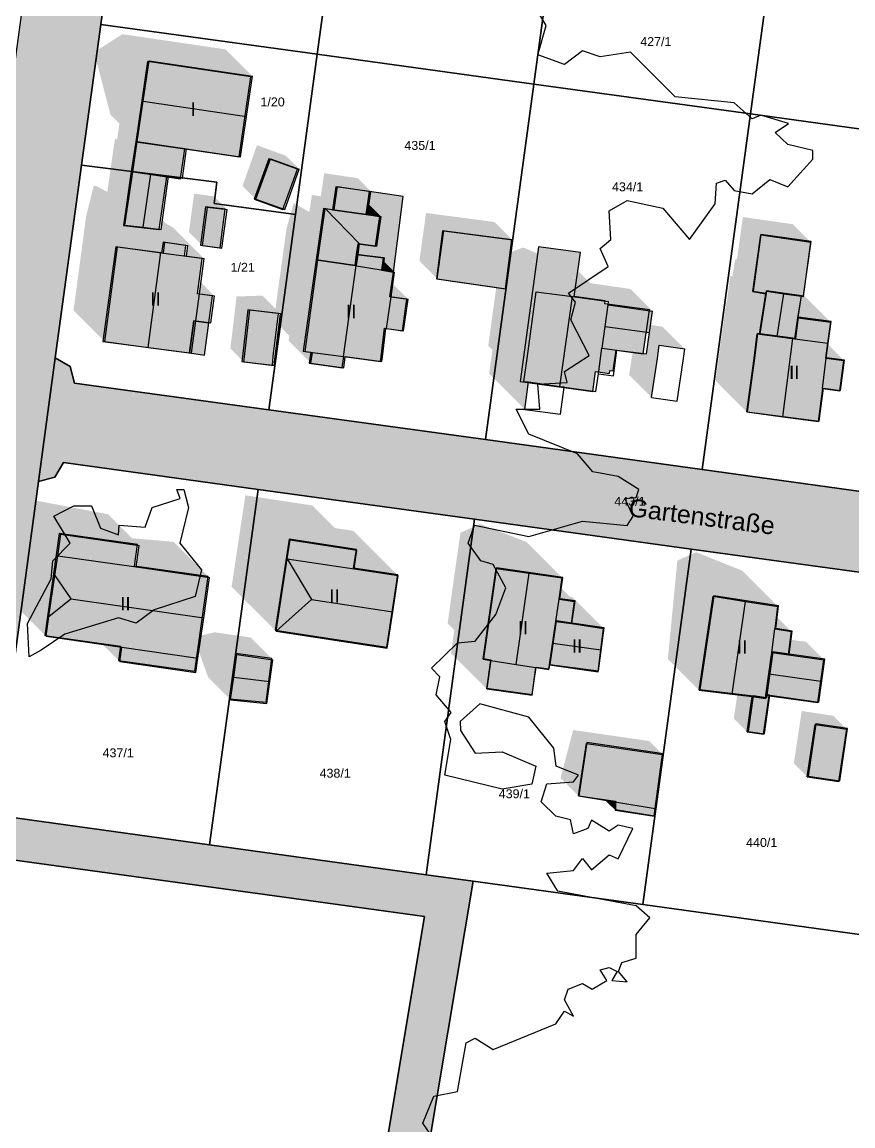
# Model space of a CAD drawing. Header units: millimetres. Extents: x 238 to 3518, y -74 to 2735.
# Drawn here: x 1543.8 to 1636.8, y 1718.9 to 1842.6 of the extents above; entities that cross this region are included whole.
import ezdxf
from ezdxf.enums import TextEntityAlignment as Align

# ---------------------------------------------------------------- set-up
doc = ezdxf.new("R2010")
doc.units = ezdxf.units.MM
for name, color, linetype in [('LP_Flurstueck_bez', 7, 'Continuous'), ('LP_Flurstuecke', 8, 'Continuous'), ('LP_Gebaeude_Dachaufsicht', 9, 'Continuous'), ('LP_Gebaeude_Dachschatten', 253, 'Continuous'), ('LP_Gebaeude_F', 254, 'Continuous'), ('LP_Gebaeude_Geschosszahl', 7, 'Continuous'), ('LP_Gebaeude_Schatten', 7, 'Continuous'), ('LP_Gebaeude_U', 7, 'Continuous'), ('LP_Topographie_Hoehenlinien', 8, 'Continuous'), ('LP_Verkehr_Strassen', 9, 'Continuous'), ('LP_Verkehr_Strassennamen', 7, 'Continuous'), ('LP_Verkehr_Wege_Plaetze', 252, 'Continuous')]:
    doc.layers.add(name, color=color, linetype=linetype)
doc.styles.get("Standard").update_dxf_attribs({"font": 'arial.ttf'})

msp = doc.modelspace()

# ---------------------------------------------------------------- hatches: boundary and pattern name
at = {"layer": 'LP_Gebaeude_Dachschatten'}
for points in [[(1568.89, 1832.02), (1569.56, 1836.53), (1557.99, 1838.23), (1557.33, 1833.72)], [(1556.17, 1825.81), (1555.27, 1819.82), (1557.31, 1819.59), (1558.16, 1825.54)], [(1559.29, 1816.76), (1554.44, 1817.4), (1553.02, 1806.78), (1557.88, 1806.13)], [(1581.19, 1815.32), (1576.88, 1815.96), (1575.46, 1805.69), (1576.29, 1805.57), (1576.89, 1805.5), (1579.76, 1805.12)], [(1605.4, 1811.83), (1601.35, 1812.38), (1600.33, 1804.9), (1599.98, 1802.33), (1600.5, 1802.26), (1600.5, 1802.26), (1604.01, 1801.77)], [(1629.09, 1812.15), (1627.13, 1812.43), (1627.08, 1812.15), (1626.36, 1807.62), (1626.48, 1807.61), (1628.35, 1807.36)], [(1614.06, 1807.8), (1614.39, 1810.19), (1609.41, 1810.9), (1609.08, 1808.47)], [(1630.08, 1807.12), (1626.36, 1807.62), (1626.12, 1807.66), (1625.75, 1804.9), (1624.94, 1798.91), (1628.96, 1798.37)], [(1573.45, 1782.45), (1572.23, 1774.32), (1576.18, 1777.88)], [(1600.56, 1780.85), (1596.86, 1781.37), (1595.42, 1771.19), (1596.26, 1771.07), (1596.26, 1771.06), (1599.1, 1770.62)], [(1547.43, 1780.57), (1546.76, 1775.98), (1549.23, 1777.97)], [(1624.79, 1777.68), (1621.16, 1778.25), (1619.6, 1767.73), (1623.32, 1767.29)], [(1608.58, 1772.23), (1608.88, 1774.65), (1605.3, 1775.19), (1603.54, 1775.44), (1603.2, 1773)], [(1571.84, 1771.14), (1567.83, 1771.71), (1567.47, 1769.17), (1571.5, 1768.69)], [(1633.24, 1768.74), (1633.58, 1771.14), (1629.61, 1771.7), (1627.76, 1771.96), (1627.42, 1769.55)]]:
    msp.add_hatch(color=253, dxfattribs=at).paths.add_polyline_path(points)
at = {"layer": 'LP_Gebaeude_F'}
for points in [[(1556.48, 1829.18), (1562, 1828.37), (1568.06, 1827.48), (1569.39, 1836.46), (1557.8, 1838.17)], [(1555.98, 1825.83), (1559.98, 1825.25), (1561.51, 1825.03), (1562, 1828.37), (1556.48, 1829.18)], [(1569.74, 1822.74), (1572.96, 1821.57), (1574.61, 1826.1), (1571.39, 1827.27)], [(1555.1, 1819.79), (1559.13, 1819.35), (1559.98, 1825.25), (1555.98, 1825.83)], [(1578.54, 1821.55), (1582.29, 1821.01), (1582.67, 1823.59), (1578.91, 1824.14)], [(1581.23, 1816.54), (1584.23, 1816.17), (1584.06, 1814.79), (1585.35, 1814.58), (1586.46, 1823.04), (1582.67, 1823.59), (1582.29, 1821.01), (1583.82, 1820.79), (1583.34, 1817.47), (1581.4, 1817.75)], [(1563.73, 1817.58), (1565.93, 1817.28), (1566.52, 1821.61), (1564.32, 1821.9)], [(1576.69, 1815.95), (1581.06, 1815.33), (1581.23, 1816.54), (1581.4, 1817.75), (1583.34, 1817.47), (1583.82, 1820.79), (1582.29, 1821.01), (1578.54, 1821.55), (1577.52, 1821.7)], [(1590.17, 1813.82), (1597.9, 1812.69), (1598.61, 1818.2), (1590.87, 1819.2)], [(1625.64, 1812.44), (1627.11, 1812.21), (1627.15, 1812.49), (1631.08, 1811.91), (1631.31, 1811.9), (1632.15, 1818.01), (1626.52, 1818.79)], [(1552.81, 1806.81), (1562.51, 1805.51), (1562.99, 1809.12), (1564.67, 1808.89), (1565.08, 1811.92), (1563.39, 1812.14), (1563.92, 1816.08), (1561.95, 1816.34), (1562.11, 1817.57), (1559.55, 1817.91), (1559.38, 1816.7), (1554.24, 1817.39)], [(1599.54, 1802.3), (1607.7, 1801.18), (1608, 1803.43), (1609.55, 1803.22), (1609.59, 1803.55), (1609.98, 1803.5), (1610.3, 1805.82), (1613.35, 1805.4), (1614.03, 1810.34), (1609.04, 1811.03), (1609.08, 1811.35), (1605.61, 1811.85), (1606.31, 1816.76), (1601.6, 1817.4), (1600.93, 1812.44)], [(1575.25, 1805.7), (1576.09, 1805.59), (1575.92, 1804.37), (1579.62, 1803.86), (1579.79, 1805.12), (1583.92, 1804.54), (1583.99, 1805.09), (1584.36, 1808.28), (1586.37, 1808), (1586.86, 1811.54), (1584.96, 1811.8), (1585.35, 1814.58), (1584.06, 1814.79), (1584.23, 1816.17), (1581.23, 1816.54), (1581.06, 1815.33), (1576.69, 1815.95)], [(1626.39, 1807.66), (1630.38, 1807.14), (1630.69, 1809.51), (1631.08, 1811.91), (1627.15, 1812.49), (1627.11, 1812.21)], [(1568.36, 1804.54), (1571.79, 1804.13), (1571.9, 1805.11), (1572.48, 1809.95), (1569.06, 1810.35), (1568.43, 1805.11)], [(1562.51, 1805.51), (1564.18, 1805.28), (1564.67, 1808.89), (1562.99, 1809.12)], [(1624.99, 1798.93), (1633.04, 1797.87), (1633.53, 1801.56), (1635.44, 1801.3), (1635.89, 1804.71), (1633.85, 1804.98), (1634.38, 1809.02), (1630.69, 1809.51), (1630.38, 1807.14), (1626.39, 1807.66), (1626.15, 1807.69), (1625.79, 1804.94)], [(1546.29, 1773.84), (1554.78, 1772.65), (1554.55, 1771.05), (1563.11, 1769.84), (1564.61, 1780.46), (1556.34, 1781.62), (1556.68, 1784.04), (1547.9, 1785.27)], [(1572.12, 1774.44), (1584.63, 1772.55), (1585.85, 1780.66), (1580.88, 1781.41), (1581.2, 1783.5), (1573.66, 1784.65)], [(1595.44, 1771.26), (1596.28, 1771.14), (1595.82, 1767.96), (1600.9, 1767.23), (1601.34, 1770.32), (1602.8, 1770.11), (1602.88, 1770.6), (1603.59, 1775.5), (1605.35, 1775.25), (1605.71, 1777.72), (1603.98, 1777.98), (1604.32, 1780.37), (1596.91, 1781.44)], [(1619.67, 1767.79), (1625.64, 1767.08), (1627.13, 1766.87), (1627.18, 1767.21), (1627.85, 1772.01), (1629.68, 1771.76), (1630.04, 1774.35), (1628.21, 1774.65), (1628.51, 1777.19), (1621.26, 1778.29)], [(1602.88, 1770.6), (1608.32, 1769.88), (1608.96, 1774.72), (1605.35, 1775.25), (1603.59, 1775.5)], [(1567.02, 1766.77), (1571.08, 1766.38), (1571.75, 1771.28), (1567.71, 1771.83)], [(1627.18, 1767.21), (1627.52, 1767.16), (1633.01, 1766.39), (1633.68, 1771.2), (1629.68, 1771.76), (1627.85, 1772.01)], [(1625.08, 1763.1), (1626.91, 1762.84), (1627.52, 1767.16), (1627.18, 1767.21), (1627.13, 1766.87), (1625.64, 1767.08)], [(1631.82, 1758.09), (1635.37, 1757.56), (1636.24, 1763.42), (1632.69, 1763.95)], [(1606.14, 1755.9), (1610.22, 1755.3), (1610.25, 1754.36), (1614.59, 1753.66), (1615.6, 1760.59), (1607.01, 1761.85)]]:
    msp.add_hatch(color=254, dxfattribs=at).paths.add_polyline_path(points)
at = {"layer": 'LP_Gebaeude_Schatten'}
for points in [[(1551.83, 1839.22), (1554.99, 1841.23), (1566.56, 1839.53), (1569.56, 1836.53), (1557.99, 1838.23), (1557.33, 1833.72), (1556.66, 1829.2), (1556.17, 1825.81), (1555.27, 1819.82), (1559.35, 1819.36), (1559.5, 1820.41), (1559.92, 1819.99), (1560.64, 1819.58), (1564.14, 1816.08), (1562.17, 1816.34), (1562.17, 1816.35), (1562.33, 1817.57), (1559.76, 1817.92), (1559.6, 1816.71), (1559.29, 1816.76), (1554.44, 1817.4), (1553.02, 1806.78), (1549.52, 1810.28), (1550.94, 1820.9), (1551.79, 1824.26), (1552.1, 1824.21), (1552.14, 1824.18), (1552.74, 1823.86), (1553.31, 1823.57), (1553.31, 1823.59), (1554.16, 1829.54), (1554.4, 1829.41), (1554.66, 1831.2), (1553.66, 1832.2), (1551.83, 1839.22)], [(1570.07, 1828.78), (1573.31, 1827.62), (1574.81, 1826.12), (1571.57, 1827.28), (1569.95, 1822.73), (1568.45, 1824.23), (1570.07, 1828.78)], [(1574.22, 1822.32), (1574.35, 1822.19), (1574.65, 1822.03), (1575.94, 1821.32), (1576.22, 1823.21), (1577.22, 1823.06), (1577.6, 1825.65), (1581.34, 1825.1), (1582.84, 1823.6), (1579.1, 1824.15), (1578.72, 1821.56), (1577.72, 1821.71), (1576.88, 1815.96), (1575.46, 1805.69), (1576.29, 1805.57), (1576.12, 1804.36), (1573.62, 1806.86), (1573.7, 1807.44), (1572.54, 1808.61), (1572.69, 1809.94), (1569.28, 1810.34), (1568.66, 1805.09), (1568.59, 1804.52), (1567.09, 1806.02), (1567.16, 1806.59), (1567.78, 1811.84), (1570.69, 1811.94), (1572.14, 1810.49), (1573.38, 1819.46), (1574.19, 1822.32), (1574.22, 1822.32)], [(1566.73, 1821.57), (1564.53, 1821.86), (1563.95, 1817.57), (1562.45, 1819.07), (1563.03, 1823.36), (1565.23, 1823.07), (1566.73, 1821.57)], [(1582.46, 1821.01), (1582.62, 1822.15), (1583.98, 1820.79), (1582.46, 1821.01)], [(1589.01, 1821.2), (1596.69, 1820.18), (1598.69, 1818.18), (1591.01, 1819.2), (1590.27, 1813.82), (1588.27, 1815.82), (1589.01, 1821.2)], [(1623.86, 1816.1), (1624.5, 1820.74), (1630.1, 1819.94), (1632.1, 1817.94), (1626.5, 1818.74), (1625.62, 1812.4), (1627.08, 1812.15), (1626.36, 1807.62), (1626.12, 1807.66), (1625.75, 1804.9), (1624.94, 1798.91), (1621.44, 1802.41), (1622.25, 1808.4), (1622.62, 1811.16), (1622.7, 1811.14), (1623.08, 1814.12), (1623.33, 1814.09), (1623.58, 1815.65), (1623.63, 1815.93), (1623.86, 1816.1)], [(1581.39, 1816.53), (1581.57, 1817.75), (1582.99, 1817.54), (1584.37, 1816.17), (1581.39, 1816.53)], [(1605.96, 1814.78), (1607.41, 1813.33), (1611.89, 1812.69), (1614.39, 1810.19), (1609.41, 1810.9), (1609.46, 1811.28), (1605.4, 1811.83), (1601.35, 1812.38), (1600.33, 1804.9), (1599.98, 1802.33), (1600.5, 1802.26), (1600.5, 1802.26), (1600.08, 1799.18), (1596.08, 1803.18), (1596.44, 1805.87), (1595.98, 1806.33), (1596.33, 1808.9), (1596.87, 1812.84), (1597.98, 1812.68), (1598.51, 1816.81), (1599.9, 1817.33), (1605.96, 1814.78)], [(1584.2, 1814.79), (1584.32, 1815.75), (1585.48, 1814.58), (1584.2, 1814.79)], [(1563.62, 1812.13), (1563.62, 1812.13), (1563.79, 1813.42), (1565.3, 1811.91), (1563.62, 1812.13)], [(1585.11, 1811.8), (1585.3, 1813.22), (1586.99, 1811.53), (1585.11, 1811.8)], [(1608.75, 1806.05), (1609.41, 1810.9), (1609.08, 1808.47), (1608.75, 1806.05)], [(1630.66, 1809.46), (1631.06, 1811.86), (1631.29, 1811.85), (1631.31, 1812), (1634.34, 1808.97), (1630.66, 1809.46)], [(1618.01, 1805.96), (1615.14, 1806.38), (1614.92, 1804.9), (1614.26, 1800.54), (1611.76, 1803.04), (1612.15, 1805.6), (1613.72, 1805.41), (1614.06, 1807.8), (1614.18, 1808.65), (1615.51, 1808.46), (1618.01, 1805.96)], [(1626.82, 1807.56), (1626.36, 1807.62), (1626.48, 1807.61), (1626.82, 1807.56)], [(1633.84, 1804.93), (1633.8, 1804.93), (1634, 1806.49), (1635.83, 1804.66), (1633.84, 1804.93)], [(1560.76, 1784.34), (1564.76, 1780.34), (1556.52, 1781.53), (1556.87, 1783.94), (1548.09, 1785.2), (1547.75, 1782.79), (1546.44, 1773.76), (1542.44, 1777.76), (1541.76, 1780.98), (1542.43, 1785.57), (1543.75, 1786.79), (1544.09, 1789.2), (1553.37, 1787.44), (1556.05, 1784.76), (1560.76, 1784.34)], [(1580.96, 1781.32), (1581.27, 1783.43), (1573.77, 1784.56), (1573.45, 1782.45), (1572.23, 1774.32), (1567.23, 1779.32), (1568.45, 1787.45), (1568.77, 1789.56), (1576.27, 1788.43), (1578.81, 1785.89), (1580.88, 1785.58), (1585.88, 1780.58), (1580.96, 1781.32)], [(1600.56, 1780.85), (1596.86, 1781.37), (1595.42, 1771.19), (1596.26, 1771.07), (1596.26, 1771.06), (1595.81, 1767.88), (1591.81, 1771.88), (1592.17, 1774.44), (1591.42, 1775.19), (1592.86, 1785.37), (1595.06, 1786.35), (1600.26, 1784.33), (1604.26, 1780.33), (1600.56, 1780.85)], [(1624.41, 1781.12), (1628.41, 1777.12), (1624.79, 1777.68), (1621.16, 1778.25), (1619.6, 1767.73), (1616.1, 1771.23), (1617.16, 1782.25), (1619.29, 1783.18), (1624.41, 1781.12)], [(1605.38, 1778.15), (1608.88, 1774.65), (1605.3, 1775.19), (1605.65, 1777.67), (1603.92, 1777.92), (1604.1, 1779.22), (1605.13, 1778.19), (1605.38, 1778.15)], [(1603.2, 1773), (1602.85, 1770.56), (1603.54, 1775.44), (1603.2, 1773)], [(1628.11, 1774.59), (1628.27, 1775.96), (1629.94, 1774.3), (1628.11, 1774.59)], [(1569.34, 1773.64), (1571.84, 1771.14), (1567.83, 1771.71), (1567.12, 1766.63), (1564.62, 1769.13), (1563.56, 1772.05), (1563.82, 1773.86), (1565.33, 1774.21), (1569.34, 1773.64)], [(1554.92, 1772.54), (1554.69, 1770.95), (1552.79, 1772.85), (1554.92, 1772.54)], [(1633.58, 1771.14), (1629.61, 1771.7), (1629.82, 1773.39), (1631.58, 1773.14), (1633.58, 1771.14)], [(1627.09, 1767.15), (1627.76, 1771.96), (1627.42, 1769.55), (1627.09, 1767.15)], [(1623.87, 1767.22), (1625.55, 1767.02), (1624.99, 1763.04), (1623.49, 1764.54), (1623.87, 1767.22)], [(1631.09, 1765.39), (1634.63, 1764.86), (1636.13, 1763.36), (1632.59, 1763.89), (1631.71, 1758.03), (1630.21, 1759.53), (1631.09, 1765.39)], [(1614.01, 1762.03), (1615.51, 1760.53), (1607, 1761.76), (1606.07, 1755.87), (1604.07, 1757.87), (1605.5, 1763.26), (1614.01, 1762.03)], [(1610.16, 1755.2), (1610.2, 1754.28), (1609.1, 1755.37), (1610.16, 1755.2)]]:
    msp.add_hatch(color=7, dxfattribs=at).paths.add_polyline_path(points)
at = {"layer": 'LP_Verkehr_Strassen'}
for points in [[(1531.58, 1754.97), (1540.5, 1753.74), (1545.59, 1791.1), (1547.48, 1804.97), (1550.43, 1826.55), (1552.58, 1842.32), (1557.67, 1879.67), (1559.49, 1880.1), (1560.47, 1881.7), (1549.1, 1883.26), (1547.02, 1868.07), (1543.28, 1840.64), (1539.7, 1814.43), (1536.66, 1792.17), (1534.01, 1772.77)], [(1545.59, 1791.1), (1547.44, 1791.58), (1548.4, 1793.22), (1570.19, 1790.22), (1594.45, 1786.88), (1618.71, 1783.53), (1642.98, 1780.19), (1667.24, 1776.85), (1689.02, 1773.84), (1689.49, 1771.98), (1691.16, 1771.03), (1691.6, 1774.24), (1692.66, 1782.07), (1693.05, 1784.9), (1691.2, 1784.43), (1690.24, 1782.77), (1668.44, 1785.77), (1644.19, 1789.11), (1619.93, 1792.46), (1595.66, 1795.8), (1571.4, 1799.14), (1549.62, 1802.14), (1549.13, 1804.01), (1547.48, 1804.97)]]:
    msp.add_hatch(color=9, dxfattribs=at).paths.add_polyline_path(points)
at = {"layer": 'LP_Verkehr_Wege_Plaetze'}
msp.add_hatch(color=252, dxfattribs=at).paths.add_polyline_path([(1530.94, 1750.32), (1576.92, 1744), (1588.83, 1742.36), (1584.8, 1718.2), (1584.43, 1715.99), (1581.59, 1698.96), (1579.83, 1688.42), (1576.04, 1665.7), (1574.43, 1656.04), (1573.46, 1650.21), (1578.72, 1636.61), (1588.85, 1616.86), (1592.51, 1609.64), (1612.38, 1574.85), (1615.82, 1578.48), (1596.43, 1612.99), (1578.05, 1649.59), (1578.93, 1654.85), (1588.78, 1713.77), (1589.09, 1715.37), (1591.44, 1729.39), (1594.3, 1746.32), (1589.03, 1747.05), (1564.75, 1750.39), (1540.5, 1753.74), (1531.58, 1754.97)])

# ---------------------------------------------------------------- linework, layer by layer
at = {"layer": 'LP_Flurstuecke', "color": 8}
for points in [[(1531.58, 1754.97), (1540.5, 1753.74), (1545.59, 1791.1), (1547.48, 1804.97), (1550.43, 1826.55), (1552.58, 1842.32), (1557.67, 1879.67), (1559.49, 1880.1), (1560.47, 1881.7), (1549.1, 1883.26), (1547.02, 1868.07), (1543.28, 1840.64), (1539.7, 1814.43), (1536.66, 1792.17), (1534.01, 1772.77)], [(1552.58, 1842.32), (1576.83, 1838.98), (1582.25, 1878.79), (1560.47, 1881.7), (1559.49, 1880.1), (1557.67, 1879.67)], [(1576.83, 1838.98), (1601.09, 1835.63), (1606.51, 1875.45), (1582.25, 1878.79)], [(1601.09, 1835.63), (1625.36, 1832.29), (1630.76, 1872.1), (1606.51, 1875.45)], [(1625.36, 1832.29), (1649.61, 1828.95), (1655.01, 1868.76), (1630.76, 1872.1)], [(1550.43, 1826.55), (1565.58, 1824.66), (1565.26, 1822.26), (1573.88, 1821.09), (1574.38, 1821.02), (1576.83, 1838.98), (1552.58, 1842.32)], [(1571.4, 1799.14), (1595.66, 1795.8), (1601.09, 1835.63), (1576.83, 1838.98), (1574.38, 1821.02)], [(1595.66, 1795.8), (1619.93, 1792.46), (1625.36, 1832.29), (1601.09, 1835.63)], [(1619.93, 1792.46), (1644.19, 1789.11), (1649.61, 1828.95), (1625.36, 1832.29)], [(1547.48, 1804.97), (1549.13, 1804.01), (1549.62, 1802.14), (1571.4, 1799.14), (1574.38, 1821.02), (1573.88, 1821.09), (1565.26, 1822.26), (1565.58, 1824.66), (1550.43, 1826.55)], [(1545.59, 1791.1), (1547.44, 1791.58), (1548.4, 1793.22), (1570.19, 1790.22), (1594.45, 1786.88), (1618.71, 1783.53), (1642.98, 1780.19), (1667.24, 1776.85), (1689.02, 1773.84), (1689.49, 1771.98), (1691.16, 1771.03), (1691.6, 1774.24), (1692.66, 1782.07), (1693.05, 1784.9), (1691.2, 1784.43), (1690.24, 1782.77), (1668.44, 1785.77), (1644.19, 1789.11), (1619.93, 1792.46), (1595.66, 1795.8), (1571.4, 1799.14), (1549.62, 1802.14), (1549.13, 1804.01), (1547.48, 1804.97)], [(1540.5, 1753.74), (1564.75, 1750.39), (1570.19, 1790.22), (1548.4, 1793.22), (1547.44, 1791.58), (1545.59, 1791.1)], [(1564.75, 1750.39), (1589.03, 1747.05), (1594.45, 1786.88), (1570.19, 1790.22)], [(1589.03, 1747.05), (1594.3, 1746.32), (1613.3, 1743.7), (1618.71, 1783.53), (1594.45, 1786.88)], [(1613.3, 1743.7), (1637.56, 1740.36), (1642.98, 1780.19), (1618.71, 1783.53)], [(1440.84, 1718.64), (1581.59, 1698.96), (1584.43, 1715.99), (1584.8, 1718.2), (1588.83, 1742.36), (1576.92, 1744), (1530.94, 1750.32), (1531.58, 1754.97), (1474.26, 1762.89), (1460.93, 1764.72)], [(1578.05, 1649.59), (1596.43, 1612.99), (1615.82, 1578.48), (1672.36, 1633.61), (1673.67, 1642.1), (1631.41, 1648.39), (1637.07, 1690.8), (1679.43, 1684.52), (1680.97, 1695.87), (1681.64, 1700.85), (1683.68, 1715.84), (1686.1, 1733.67), (1661.83, 1737.01), (1637.56, 1740.36), (1613.3, 1743.7), (1594.3, 1746.32), (1591.44, 1729.39), (1589.09, 1715.37), (1588.78, 1713.77), (1578.93, 1654.85)]]:
    msp.add_lwpolyline(points, close=True, dxfattribs=at)
msp.add_lwpolyline([(1589.09, 1715.37), (1591.44, 1729.39), (1594.3, 1746.32), (1589.03, 1747.05), (1564.75, 1750.39), (1540.5, 1753.74), (1531.58, 1754.97), (1530.94, 1750.32), (1576.92, 1744), (1588.83, 1742.36), (1584.8, 1718.2)], dxfattribs=at)
at = {"layer": 'LP_Gebaeude_Dachaufsicht', "color": 9}
for p, q in [((1557.33, 1833.72, 76.69), (1557.99, 1838.23, 73)), ((1557.99, 1838.23, 73), (1569.56, 1836.53, 73)), ((1568.89, 1832.02, 76.69), (1569.56, 1836.53, 73)), ((1556.66, 1829.2, 73), (1557.33, 1833.72, 76.69)), ((1557.33, 1833.72, 76.69), (1568.89, 1832.02, 76.69)), ((1568.23, 1827.5, 73), (1568.89, 1832.02, 76.69)), ((1556.17, 1825.81, 71.6), (1556.66, 1829.2, 71.6)), ((1556.66, 1829.2, 71.6), (1562.17, 1828.39, 71.6)), ((1556.66, 1829.2, 73), (1562.17, 1828.39, 73)), ((1561.72, 1825.08, 71.6), (1562.17, 1828.39, 71.6)), ((1562.17, 1828.39, 73), (1568.23, 1827.5, 73)), ((1569.95, 1822.73, 70.64), (1571.57, 1827.28, 70.64)), ((1571.57, 1827.28, 70.64), (1574.81, 1826.12, 70.64)), ((1555.27, 1819.82, 71.6), (1556.17, 1825.81, 71.6)), ((1556.17, 1825.81, 71.6), (1558.16, 1825.54, 74.49)), ((1556.17, 1825.81, 71.6), (1560.16, 1825.27, 71.6)), ((1573.19, 1821.57, 70.64), (1574.81, 1826.12, 70.64)), ((1557.31, 1819.59, 74.49), (1558.16, 1825.54, 74.49)), ((1558.16, 1825.54, 74.49), (1560.16, 1825.27, 71.6)), ((1559.35, 1819.36, 71.6), (1560.16, 1825.27, 71.6)), ((1560.16, 1825.27, 71.6), (1561.72, 1825.08, 71.6)), ((1578.72, 1821.56, 70.9), (1579.1, 1824.15, 70.9)), ((1579.1, 1824.15, 70.9), (1582.84, 1823.6, 70.9)), ((1582.46, 1821.01, 70.9), (1582.84, 1823.6, 70.9)), ((1569.95, 1822.73, 70.64), (1573.19, 1821.57, 70.64)), ((1563.95, 1817.57, 70.57), (1564.53, 1821.86, 70.57)), ((1564.53, 1821.86, 70.57), (1566.73, 1821.57, 70.57)), ((1566.15, 1817.27, 70.57), (1566.73, 1821.57, 70.57)), ((1576.88, 1815.96, 71.03), (1577.72, 1821.71, 71.03)), ((1577.72, 1821.71, 70.85), (1581.57, 1817.75, 70.85)), ((1577.72, 1821.71, 70.85), (1578.72, 1821.56, 70.85)), ((1577.72, 1821.71, 71.03), (1581.57, 1817.75, 71.03)), ((1578.72, 1821.56, 70.9), (1582.46, 1821.01, 70.9)), ((1578.72, 1821.56, 70.85), (1582.46, 1821.01, 70.85)), ((1582.46, 1821.01, 70.85), (1583.98, 1820.79, 70.85)), ((1583.49, 1817.47, 70.85), (1583.98, 1820.79, 70.85)), ((1555.27, 1819.82, 71.6), (1557.31, 1819.59, 74.49)), ((1557.31, 1819.59, 74.49), (1559.35, 1819.36, 71.6)), ((1590.27, 1813.82, 71.5), (1591.01, 1819.2, 71.5)), ((1591.01, 1819.2, 71.5), (1598.69, 1818.18, 71.5)), ((1625.62, 1812.4, 71.71), (1626.5, 1818.74, 71.71)), ((1626.5, 1818.74, 71.71), (1632.1, 1817.94, 71.71)), ((1553.02, 1806.78, 73.66), (1554.44, 1817.4, 73.66)), ((1554.44, 1817.4, 73.66), (1559.29, 1816.76, 79.55)), ((1559.6, 1816.71, 73.66), (1559.76, 1817.92, 73.66)), ((1559.76, 1817.92, 73.66), (1562.33, 1817.57, 73.66)), ((1562.17, 1816.35, 73.66), (1562.33, 1817.57, 73.66)), ((1563.95, 1817.57, 70.57), (1566.15, 1817.27, 70.57)), ((1581.39, 1816.53, 71.03), (1581.57, 1817.75, 71.03)), ((1581.57, 1817.75, 70.85), (1583.49, 1817.47, 70.85)), ((1597.98, 1812.68, 71.5), (1598.69, 1818.18, 71.5)), ((1631.29, 1811.85, 71.71), (1632.1, 1817.94, 71.71)), ((1557.88, 1806.13, 79.55), (1559.29, 1816.76, 79.55)), ((1559.29, 1816.76, 79.55), (1559.6, 1816.71, 79.18)), ((1559.6, 1816.7, 73.66), (1559.6, 1816.71, 73.66)), ((1559.6, 1816.7, 79.18), (1559.6, 1816.71, 79.18)), ((1559.6, 1816.7, 73.66), (1562.17, 1816.35, 73.66)), ((1559.6, 1816.7, 79.18), (1562.17, 1816.35, 76.06)), ((1562.17, 1816.34, 76.06), (1562.17, 1816.35, 76.06)), ((1562.17, 1816.34, 76.06), (1564.14, 1816.08, 73.66)), ((1563.62, 1812.13, 73.67), (1564.14, 1816.08, 73.66)), ((1575.46, 1805.69, 73.41), (1576.88, 1815.96, 73.41)), ((1576.88, 1815.96, 71.03), (1581.22, 1815.32, 71.03)), ((1576.88, 1815.96, 73.41), (1581.19, 1815.32, 78.81)), ((1581.22, 1815.32, 73.41), (1581.39, 1816.53, 73.41)), ((1581.22, 1815.32, 71.03), (1581.39, 1816.53, 71.03)), ((1581.39, 1816.53, 73.41), (1584.37, 1816.17, 73.41)), ((1584.2, 1814.79, 73.41), (1584.37, 1816.17, 73.41)), ((1579.76, 1805.12, 78.81), (1581.19, 1815.32, 78.81)), ((1581.19, 1815.32, 78.81), (1581.22, 1815.32, 78.77)), ((1581.21, 1815.26, 78.77), (1581.22, 1815.32, 78.77)), ((1581.21, 1815.26, 73.41), (1581.22, 1815.32, 73.41)), ((1581.21, 1815.26, 73.41), (1584.2, 1814.79, 73.41)), ((1581.21, 1815.26, 78.77), (1584.2, 1814.79, 75.02)), ((1584.2, 1814.79, 75.02), (1585.48, 1814.58, 73.41)), ((1585.11, 1811.8, 73.39), (1585.48, 1814.58, 73.41)), ((1590.27, 1813.82, 71.5), (1597.98, 1812.68, 71.5)), ((1563.22, 1809.11, 73.66), (1563.62, 1812.13, 73.66)), ((1563.62, 1812.13, 73.66), (1565.3, 1811.91, 73.66)), ((1563.62, 1812.13, 73.67), (1563.62, 1812.13, 73.66)), ((1600.33, 1804.9, 74.26), (1601.35, 1812.38, 74.26)), ((1601.35, 1812.38, 74.26), (1605.4, 1811.83, 76.67)), ((1625.62, 1812.4, 71.71), (1627.08, 1812.15, 71.71)), ((1626.36, 1807.62, 74.2), (1627.08, 1812.15, 74.2)), ((1627.08, 1812.15, 71.71), (1627.13, 1812.43, 71.71)), ((1627.08, 1812.15, 74.2), (1627.13, 1812.43, 74.2)), ((1627.13, 1812.43, 71.71), (1631.06, 1811.86, 71.71)), ((1627.13, 1812.43, 74.2), (1629.09, 1812.15, 75.33)), ((1628.35, 1807.36, 75.33), (1629.09, 1812.15, 75.33)), ((1629.09, 1812.15, 75.33), (1631.06, 1811.86, 74.2)), ((1564.9, 1808.88, 73.66), (1565.3, 1811.91, 73.66)), ((1584.58, 1808.26, 73.41), (1585.09, 1811.8, 73.41)), ((1585.09, 1811.8, 73.41), (1585.11, 1811.8, 73.41)), ((1585.09, 1811.8, 73.41), (1585.11, 1811.8, 73.39)), ((1585.11, 1811.8, 73.41), (1586.99, 1811.53, 73.41)), ((1586.48, 1808.01, 73.41), (1586.99, 1811.53, 73.41)), ((1604.01, 1801.77, 76.67), (1605.4, 1811.83, 76.67)), ((1605.4, 1811.83, 76.67), (1609.46, 1811.28, 74.26)), ((1608.75, 1806.05, 74.24), (1609.41, 1810.9, 74.26)), ((1609.08, 1808.47, 74.75), (1609.41, 1810.9, 72.53)), ((1609.41, 1810.9, 74.26), (1609.46, 1811.28, 74.26)), ((1609.41, 1810.9, 72.53), (1614.39, 1810.19, 72.53)), ((1630.66, 1809.46, 74.23), (1631.06, 1811.86, 74.2)), ((1631.06, 1811.86, 71.71), (1631.29, 1811.85, 71.71)), ((1568.66, 1805.09, 71.17), (1569.28, 1810.34, 71.17)), ((1569.28, 1810.34, 71.17), (1572.69, 1809.94, 71.17)), ((1572.12, 1805.1, 71.17), (1572.69, 1809.94, 71.17)), ((1614.06, 1807.8, 74.75), (1614.39, 1810.19, 72.53)), ((1562.74, 1805.49, 73.66), (1563.23, 1809.1, 73.66)), ((1563.22, 1809.11, 73.66), (1563.23, 1809.1, 73.66)), ((1563.22, 1809.11, 73.66), (1563.23, 1809.1, 73.66)), ((1563.23, 1809.1, 73.66), (1564.9, 1808.88, 73.66)), ((1608.75, 1806.05, 72.53), (1609.08, 1808.47, 74.75)), ((1609.08, 1808.47, 74.75), (1614.06, 1807.8, 74.75)), ((1630.34, 1807.09, 74.2), (1630.66, 1809.46, 74.23)), ((1630.34, 1807.09, 74.17), (1630.66, 1809.46, 74.17)), ((1630.66, 1809.46, 74.17), (1634.34, 1808.97, 74.17)), ((1634.02, 1806.6, 74.17), (1634.34, 1808.97, 74.17)), ((1584.13, 1805.09, 73.42), (1584.5, 1808.27, 73.51)), ((1584.5, 1808.27, 73.51), (1584.58, 1808.26, 73.41)), ((1584.58, 1808.26, 73.41), (1586.48, 1808.01, 73.41)), ((1613.72, 1805.41, 72.53), (1614.06, 1807.8, 74.75)), ((1625.75, 1804.9, 74.17), (1626.12, 1807.66, 74.17)), ((1626.12, 1807.66, 74.17), (1626.36, 1807.62, 74.49)), ((1626.36, 1807.62, 74.2), (1626.48, 1807.61, 74.28)), ((1626.36, 1807.62, 74.49), (1630.08, 1807.12, 79.38)), ((1626.48, 1807.61, 74.28), (1628.35, 1807.36, 75.33)), ((1628.35, 1807.36, 75.33), (1630.34, 1807.09, 74.2)), ((1628.96, 1798.37, 79.38), (1630.08, 1807.12, 79.38)), ((1630.08, 1807.12, 79.38), (1630.34, 1807.09, 79.04)), ((1553.02, 1806.78, 73.66), (1557.88, 1806.13, 79.55)), ((1557.88, 1806.13, 79.55), (1562.74, 1805.49, 73.66)), ((1608.32, 1803.17, 74.26), (1608.72, 1806.05, 74.26)), ((1608.72, 1806.05, 74.26), (1608.75, 1806.05, 74.26)), ((1608.72, 1806.05, 74.26), (1608.75, 1806.05, 74.24)), ((1608.75, 1806.05, 74.26), (1610.4, 1805.82, 74.26)), ((1608.75, 1806.05, 72.53), (1610.4, 1805.82, 72.53)), ((1614.92, 1804.9, 72.56), (1615.14, 1806.38, 72.56)), ((1615.14, 1806.38, 72.56), (1618.01, 1805.96, 72.56)), ((1617.85, 1804.9, 72.56), (1618.01, 1805.96, 72.56)), ((1630.34, 1807.09, 74.17), (1634.02, 1806.6, 74.17)), ((1630.34, 1807.09, 79.04), (1634.02, 1806.6, 74.21)), ((1633.8, 1804.93, 74.23), (1634.02, 1806.6, 74.21)), ((1568.59, 1804.52, 71.17), (1568.66, 1805.09, 71.17)), ((1572.01, 1804.11, 71.17), (1572.12, 1805.1, 71.17)), ((1575.46, 1805.69, 73.41), (1576.29, 1805.57, 74.46)), ((1576.12, 1804.36, 72.39), (1576.29, 1805.57, 72.39)), ((1576.29, 1805.57, 72.39), (1576.89, 1805.5, 72.39)), ((1576.29, 1805.57, 74.46), (1576.89, 1805.5, 75.21)), ((1576.89, 1805.5, 72.39), (1579.76, 1805.12, 72.39)), ((1576.89, 1805.5, 75.21), (1579.76, 1805.12, 78.81)), ((1579.76, 1805.12, 72.39), (1579.96, 1805.09, 72.39)), ((1579.76, 1805.12, 78.81), (1579.96, 1805.09, 78.56)), ((1579.79, 1803.85, 72.39), (1579.96, 1805.09, 72.39)), ((1579.96, 1805.09, 78.56), (1579.96, 1805.11, 78.56)), ((1579.96, 1805.11, 78.56), (1584.05, 1804.54, 73.41)), ((1584.05, 1804.54, 73.41), (1584.13, 1805.09, 73.42)), ((1599.98, 1802.33, 74.26), (1600.33, 1804.9, 74.26)), ((1610.01, 1802.94, 74.26), (1610.4, 1805.82, 74.26)), ((1610.4, 1805.82, 72.53), (1613.72, 1805.41, 72.53)), ((1614.26, 1800.54, 72.56), (1614.92, 1804.9, 72.56)), ((1617.13, 1800.11, 72.56), (1617.85, 1804.9, 72.56)), ((1624.94, 1798.91, 74.17), (1625.75, 1804.9, 74.17)), ((1633.43, 1801.52, 74.17), (1633.84, 1804.93, 74.17)), ((1633.8, 1804.93, 74.23), (1633.84, 1804.93, 74.17)), ((1633.84, 1804.93, 74.17), (1635.83, 1804.66, 74.17)), ((1635.38, 1801.26, 74.17), (1635.83, 1804.66, 74.17)), ((1568.59, 1804.52, 71.17), (1572.01, 1804.11, 71.17)), ((1576.12, 1804.36, 72.39), (1579.79, 1803.85, 72.39)), ((1599.98, 1802.33, 74.26), (1600.5, 1802.26, 74.56)), ((1600.08, 1799.18, 74.26), (1600.5, 1802.26, 74.26)), ((1600.5, 1802.26, 74.56), (1604.01, 1801.77, 76.67)), ((1600.5, 1802.26, 74.26), (1604.01, 1801.77, 74.26)), ((1600.5, 1802.26, 74.56), (1600.5, 1802.26, 74.56)), ((1608.04, 1801.2, 74.26), (1608.31, 1803.17, 74.26)), ((1608.31, 1803.17, 74.26), (1608.32, 1803.17, 74.26)), ((1608.32, 1803.17, 74.26), (1610.01, 1802.94, 74.26)), ((1604.01, 1801.77, 74.26), (1604.47, 1801.7, 74.26)), ((1604.01, 1801.77, 76.67), (1604.47, 1801.7, 76.4)), ((1604.06, 1798.64, 74.26), (1604.47, 1801.69, 74.26)), ((1604.47, 1801.69, 76.4), (1604.47, 1801.7, 76.4)), ((1604.47, 1801.69, 74.26), (1604.47, 1801.7, 74.26)), ((1604.47, 1801.69, 76.4), (1608.04, 1801.2, 74.26)), ((1632.98, 1797.83, 74.17), (1633.47, 1801.52, 74.12)), ((1633.43, 1801.52, 74.17), (1633.47, 1801.52, 74.17)), ((1633.43, 1801.52, 74.17), (1633.47, 1801.52, 74.12)), ((1633.47, 1801.52, 74.17), (1635.38, 1801.26, 74.17)), ((1614.26, 1800.54, 72.56), (1617.13, 1800.11, 72.56)), ((1600.08, 1799.18, 74.26), (1604.06, 1798.64, 74.26)), ((1624.94, 1798.91, 74.17), (1628.96, 1798.37, 79.38)), ((1628.96, 1798.37, 79.38), (1632.98, 1797.83, 74.17)), ((1547.75, 1782.79, 74.36), (1548.09, 1785.2, 74.36)), ((1548.09, 1785.2, 74.36), (1556.87, 1783.94, 74.36)), ((1556.52, 1781.53, 74.36), (1556.87, 1783.94, 74.36)), ((1573.45, 1782.45, 75.81), (1573.77, 1784.56, 75.81)), ((1573.77, 1784.56, 75.81), (1581.27, 1783.43, 75.81)), ((1547.43, 1780.57, 75.83), (1547.75, 1782.79, 74.36)), ((1547.75, 1782.79, 74.36), (1556.52, 1781.53, 74.36)), ((1572.23, 1774.32, 75.81), (1573.45, 1782.45, 75.81)), ((1573.45, 1782.45, 75.81), (1576.18, 1777.88, 77.86)), ((1573.45, 1782.45, 75.81), (1580.96, 1781.32, 75.81)), ((1580.96, 1781.32, 75.81), (1581.27, 1783.43, 75.81)), ((1556.52, 1781.53, 74.36), (1564.76, 1780.34, 74.36)), ((1580.96, 1781.32, 75.81), (1585.88, 1780.58, 75.81)), ((1595.42, 1771.19, 74.64), (1596.86, 1781.37, 74.64)), ((1596.86, 1781.37, 74.64), (1600.56, 1780.85, 77.07)), ((1546.76, 1775.98, 75.83), (1547.43, 1780.57, 75.83)), ((1547.43, 1780.57, 75.83), (1549.23, 1777.97, 77.37)), ((1564.11, 1775.82, 77.37), (1564.76, 1780.34, 74.36)), ((1585.27, 1776.52, 77.86), (1585.88, 1780.58, 75.81)), ((1599.1, 1770.62, 77.07), (1600.56, 1780.85, 77.07)), ((1600.56, 1780.85, 77.07), (1604.26, 1780.33, 74.64)), ((1603.92, 1777.92, 74.63), (1604.26, 1780.33, 74.64)), ((1546.76, 1775.98, 75.83), (1549.23, 1777.97, 77.37)), ((1549.23, 1777.97, 77.37), (1564.11, 1775.82, 77.37)), ((1572.23, 1774.32, 75.81), (1576.18, 1777.88, 77.86)), ((1576.18, 1777.88, 77.86), (1585.27, 1776.52, 77.86)), ((1603.56, 1775.44, 74.64), (1603.91, 1777.92, 74.64)), ((1603.91, 1777.92, 74.64), (1603.92, 1777.92, 74.63)), ((1603.91, 1777.92, 74.64), (1603.92, 1777.92, 74.64)), ((1603.92, 1777.92, 74.64), (1605.65, 1777.67, 74.64)), ((1605.3, 1775.19, 74.64), (1605.65, 1777.67, 74.64)), ((1619.6, 1767.73, 74.75), (1621.16, 1778.25, 74.75)), ((1621.16, 1778.25, 74.75), (1624.79, 1777.68, 77.06)), ((1623.32, 1767.29, 77.06), (1624.79, 1777.68, 77.06)), ((1624.79, 1777.68, 77.06), (1628.41, 1777.12, 74.75)), ((1584.66, 1772.45, 75.81), (1585.27, 1776.52, 77.86)), ((1628.11, 1774.59, 74.73), (1628.41, 1777.12, 74.75)), ((1546.44, 1773.76, 74.36), (1546.76, 1775.98, 75.83)), ((1563.46, 1771.31, 74.36), (1564.11, 1775.82, 77.37)), ((1602.85, 1770.56, 74.64), (1603.54, 1775.44, 74.64)), ((1603.2, 1773, 77.57), (1603.54, 1775.44, 74.38)), ((1603.54, 1775.44, 74.64), (1603.56, 1775.44, 74.64)), ((1603.54, 1775.44, 74.38), (1605.3, 1775.19, 74.36)), ((1603.56, 1775.44, 74.64), (1605.3, 1775.19, 74.64)), ((1605.3, 1775.19, 74.36), (1608.88, 1774.65, 74.38)), ((1546.44, 1773.76, 74.36), (1554.92, 1772.54, 74.36)), ((1572.23, 1774.32, 75.81), (1584.66, 1772.45, 75.81)), ((1608.58, 1772.23, 77.57), (1608.88, 1774.65, 74.38)), ((1627.73, 1771.96, 74.75), (1628.08, 1774.6, 74.75)), ((1628.08, 1774.6, 74.75), (1628.11, 1774.59, 74.73)), ((1628.08, 1774.6, 74.75), (1628.11, 1774.59, 74.75)), ((1628.11, 1774.59, 74.75), (1629.94, 1774.3, 74.75)), ((1629.61, 1771.7, 74.75), (1629.94, 1774.3, 74.75)), ((1554.69, 1770.95, 74.36), (1554.92, 1772.54, 74.36)), ((1554.92, 1772.54, 74.36), (1563.46, 1771.31, 74.36)), ((1602.85, 1770.56, 74.38), (1603.2, 1773, 77.57)), ((1603.2, 1773, 77.57), (1608.58, 1772.23, 77.57)), ((1563.23, 1769.72, 74.36), (1563.46, 1771.31, 74.36)), ((1567.47, 1769.17, 74.78), (1567.83, 1771.71, 72.35)), ((1567.83, 1771.71, 72.35), (1571.84, 1771.14, 72.35)), ((1608.28, 1769.8, 74.38), (1608.58, 1772.23, 77.57)), ((1627.09, 1767.15, 74.75), (1627.76, 1771.96, 74.73)), ((1627.42, 1769.55, 75.31), (1627.76, 1771.96, 72.19)), ((1627.73, 1771.96, 74.75), (1627.76, 1771.96, 74.75)), ((1627.73, 1771.96, 74.75), (1627.76, 1771.96, 74.73)), ((1627.76, 1771.96, 72.19), (1629.61, 1771.7, 72.19)), ((1627.76, 1771.96, 74.75), (1629.61, 1771.7, 74.75)), ((1629.61, 1771.7, 72.19), (1633.58, 1771.14, 72.19)), ((1554.69, 1770.95, 74.36), (1563.23, 1769.72, 74.36)), ((1571.5, 1768.69, 74.78), (1571.84, 1771.14, 72.35)), ((1595.42, 1771.19, 74.64), (1596.26, 1771.07, 75.19)), ((1595.81, 1767.88, 74.64), (1596.26, 1771.06, 74.64)), ((1596.26, 1771.06, 75.19), (1596.26, 1771.07, 75.19)), ((1596.26, 1771.06, 74.64), (1599.1, 1770.62, 74.64)), ((1596.26, 1771.06, 75.19), (1599.1, 1770.62, 77.07)), ((1599.1, 1770.62, 77.07), (1601.32, 1770.28, 75.6)), ((1599.1, 1770.62, 74.64), (1601.32, 1770.28, 74.64)), ((1600.88, 1767.16, 74.64), (1601.32, 1770.26, 74.64)), ((1601.32, 1770.26, 75.6), (1601.32, 1770.28, 75.6)), ((1601.32, 1770.26, 74.64), (1601.32, 1770.28, 74.64)), ((1601.32, 1770.26, 75.6), (1602.78, 1770.06, 74.64)), ((1602.78, 1770.06, 74.64), (1602.85, 1770.56, 74.64)), ((1602.85, 1770.56, 74.38), (1608.28, 1769.8, 74.38)), ((1633.24, 1768.74, 75.31), (1633.58, 1771.14, 72.19)), ((1567.12, 1766.63, 72.35), (1567.47, 1769.17, 74.78)), ((1567.47, 1769.17, 74.78), (1571.5, 1768.69, 74.78)), ((1627.09, 1767.15, 72.19), (1627.42, 1769.55, 75.31)), ((1627.42, 1769.55, 75.31), (1633.24, 1768.74, 75.31)), ((1571.17, 1766.24, 72.35), (1571.5, 1768.69, 74.78)), ((1595.81, 1767.88, 74.64), (1600.88, 1767.16, 74.64)), ((1619.6, 1767.73, 74.75), (1623.32, 1767.29, 77.06)), ((1632.91, 1766.33, 72.19), (1633.24, 1768.74, 75.31)), ((1567.12, 1766.63, 72.35), (1571.17, 1766.24, 72.35)), ((1623.32, 1767.29, 77.06), (1625.55, 1767.02, 75.68)), ((1624.99, 1763.04, 71.18), (1625.55, 1767.02, 71.18)), ((1625.55, 1767.02, 71.18), (1627.04, 1766.81, 71.18)), ((1625.55, 1767.02, 75.68), (1627.04, 1766.81, 74.75)), ((1626.82, 1762.79, 71.18), (1627.43, 1767.1, 71.18)), ((1627.04, 1766.81, 71.18), (1627.09, 1767.15, 71.18)), ((1627.04, 1766.81, 74.75), (1627.09, 1767.15, 74.75)), ((1627.09, 1767.15, 71.18), (1627.43, 1767.1, 71.18)), ((1627.09, 1767.15, 72.19), (1627.43, 1767.1, 72.19)), ((1627.43, 1767.1, 72.19), (1632.91, 1766.33, 72.19)), ((1631.71, 1758.03, 71.78), (1632.59, 1763.89, 71.78)), ((1632.59, 1763.89, 71.78), (1636.13, 1763.36, 71.78)), ((1624.99, 1763.04, 71.18), (1626.82, 1762.79, 71.18)), ((1635.25, 1757.5, 71.78), (1636.13, 1763.36, 71.78)), ((1606.07, 1755.87, 71.56), (1607, 1761.76, 71.56)), ((1607, 1761.76, 71.56), (1615.51, 1760.53, 71.56)), ((1614.69, 1754.45, 71.56), (1615.51, 1760.53, 71.56)), ((1631.71, 1758.03, 71.78), (1635.25, 1757.5, 71.78)), ((1606.07, 1755.87, 71.56), (1610.16, 1755.2, 71.56)), ((1610.16, 1755.2, 71.56), (1610.2, 1754.28, 71.56)), ((1610.16, 1755.2, 71.56), (1614.69, 1754.45, 71.56)), ((1610.2, 1754.28, 71.56), (1614.57, 1753.59, 71.56)), ((1614.57, 1753.59, 71.56), (1614.69, 1754.45, 71.56))]:
    msp.add_line(p, q, dxfattribs=at)
at = {"layer": 'LP_Gebaeude_U', "color": 7}
for points in [[(1556.48, 1829.18), (1562, 1828.37), (1568.06, 1827.48), (1569.39, 1836.46), (1557.8, 1838.17)], [(1555.98, 1825.83), (1559.98, 1825.25), (1561.51, 1825.03), (1562, 1828.37), (1556.48, 1829.18)], [(1569.74, 1822.74), (1572.96, 1821.57), (1574.61, 1826.1), (1571.39, 1827.27)], [(1555.1, 1819.79), (1559.13, 1819.35), (1559.98, 1825.25), (1555.98, 1825.83)], [(1578.54, 1821.55), (1582.29, 1821.01), (1582.67, 1823.59), (1578.91, 1824.14)], [(1581.23, 1816.54), (1584.23, 1816.17), (1584.06, 1814.79), (1585.35, 1814.58), (1586.46, 1823.04), (1582.67, 1823.59), (1582.29, 1821.01), (1583.82, 1820.79), (1583.34, 1817.47), (1581.4, 1817.75)], [(1563.73, 1817.58), (1565.93, 1817.28), (1566.52, 1821.61), (1564.32, 1821.9)], [(1576.69, 1815.95), (1581.06, 1815.33), (1581.23, 1816.54), (1581.4, 1817.75), (1583.34, 1817.47), (1583.82, 1820.79), (1582.29, 1821.01), (1578.54, 1821.55), (1577.52, 1821.7)], [(1590.17, 1813.82), (1597.9, 1812.69), (1598.61, 1818.2), (1590.87, 1819.2)], [(1625.64, 1812.44), (1627.11, 1812.21), (1627.15, 1812.49), (1631.08, 1811.91), (1631.31, 1811.9), (1632.15, 1818.01), (1626.52, 1818.79)], [(1552.81, 1806.81), (1562.51, 1805.51), (1562.99, 1809.12), (1564.67, 1808.89), (1565.08, 1811.92), (1563.39, 1812.14), (1563.92, 1816.08), (1561.95, 1816.34), (1562.11, 1817.57), (1559.55, 1817.91), (1559.38, 1816.7), (1554.24, 1817.39)], [(1599.54, 1802.3), (1607.7, 1801.18), (1608, 1803.43), (1609.55, 1803.22), (1609.59, 1803.55), (1609.98, 1803.5), (1610.3, 1805.82), (1613.35, 1805.4), (1614.03, 1810.34), (1609.04, 1811.03), (1609.08, 1811.35), (1605.61, 1811.85), (1606.31, 1816.76), (1601.6, 1817.4), (1600.93, 1812.44)], [(1575.25, 1805.7), (1576.09, 1805.59), (1575.92, 1804.37), (1579.62, 1803.86), (1579.79, 1805.12), (1583.92, 1804.54), (1583.99, 1805.09), (1584.36, 1808.28), (1586.37, 1808), (1586.86, 1811.54), (1584.96, 1811.8), (1585.35, 1814.58), (1584.06, 1814.79), (1584.23, 1816.17), (1581.23, 1816.54), (1581.06, 1815.33), (1576.69, 1815.95)], [(1626.39, 1807.66), (1630.38, 1807.14), (1630.69, 1809.51), (1631.08, 1811.91), (1627.15, 1812.49), (1627.11, 1812.21)], [(1568.36, 1804.54), (1571.79, 1804.13), (1571.9, 1805.11), (1572.48, 1809.95), (1569.06, 1810.35), (1568.43, 1805.11)], [(1562.51, 1805.51), (1564.18, 1805.28), (1564.67, 1808.89), (1562.99, 1809.12)], [(1624.99, 1798.93), (1633.04, 1797.87), (1633.53, 1801.56), (1635.44, 1801.3), (1635.89, 1804.71), (1633.85, 1804.98), (1634.38, 1809.02), (1630.69, 1809.51), (1630.38, 1807.14), (1626.39, 1807.66), (1626.15, 1807.69), (1625.79, 1804.94)], [(1546.29, 1773.84), (1554.78, 1772.65), (1554.55, 1771.05), (1563.11, 1769.84), (1564.61, 1780.46), (1556.34, 1781.62), (1556.68, 1784.04), (1547.9, 1785.27)], [(1572.12, 1774.44), (1584.63, 1772.55), (1585.85, 1780.66), (1580.88, 1781.41), (1581.2, 1783.5), (1573.66, 1784.65)], [(1595.44, 1771.26), (1596.28, 1771.14), (1595.82, 1767.96), (1600.9, 1767.23), (1601.34, 1770.32), (1602.8, 1770.11), (1602.88, 1770.6), (1603.59, 1775.5), (1605.35, 1775.25), (1605.71, 1777.72), (1603.98, 1777.98), (1604.32, 1780.37), (1596.91, 1781.44)], [(1619.67, 1767.79), (1625.64, 1767.08), (1627.13, 1766.87), (1627.18, 1767.21), (1627.85, 1772.01), (1629.68, 1771.76), (1630.04, 1774.35), (1628.21, 1774.65), (1628.51, 1777.19), (1621.26, 1778.29)], [(1602.88, 1770.6), (1608.32, 1769.88), (1608.96, 1774.72), (1605.35, 1775.25), (1603.59, 1775.5)], [(1567.02, 1766.77), (1571.08, 1766.38), (1571.75, 1771.28), (1567.71, 1771.83)], [(1627.18, 1767.21), (1627.52, 1767.16), (1633.01, 1766.39), (1633.68, 1771.2), (1629.68, 1771.76), (1627.85, 1772.01)], [(1625.08, 1763.1), (1626.91, 1762.84), (1627.52, 1767.16), (1627.18, 1767.21), (1627.13, 1766.87), (1625.64, 1767.08)], [(1631.82, 1758.09), (1635.37, 1757.56), (1636.24, 1763.42), (1632.69, 1763.95)], [(1606.14, 1755.9), (1610.22, 1755.3), (1610.25, 1754.36), (1614.59, 1753.66), (1615.6, 1760.59), (1607.01, 1761.85)]]:
    msp.add_lwpolyline(points, close=True, dxfattribs=at)
at = {"layer": 'LP_Topographie_Hoehenlinien', "color": 8}
for points in [[(1590.7, 1716.22), (1588.66, 1719.22), (1589.9, 1722.22), (1592.53, 1722.77), (1593.52, 1728.22), (1594.53, 1728.74), (1596.53, 1727.47), (1603.53, 1730.34), (1604.53, 1731.74), (1605.53, 1731.21), (1604.53, 1733.04), (1604.94, 1734.22), (1606.53, 1734.85), (1607.62, 1734.22), (1609.26, 1735.21), (1608.53, 1736.39), (1609.53, 1736.64), (1610.43, 1736.21), (1609.83, 1735.21), (1611.53, 1735.03), (1610.58, 1736.21), (1610.96, 1737.21), (1612.53, 1737.69), (1612.53, 1740.35), (1614.08, 1742.21), (1612.53, 1743.57), (1603.77, 1745.21), (1602.55, 1747.21), (1605.53, 1747.53), (1606.53, 1748.86), (1607.53, 1747.59), (1609.53, 1749.28), (1610.53, 1748.81), (1612.18, 1752.21), (1610.53, 1752.6), (1609.53, 1751.94), (1607.53, 1753.17), (1607.13, 1752.21), (1605.53, 1751.64), (1605.2, 1753.21), (1603.53, 1753.6), (1601.89, 1755.21), (1602.53, 1757.24), (1605.53, 1757.47), (1606.08, 1758.21), (1603.57, 1759.21), (1603.31, 1761.21), (1600.53, 1764.72), (1595.05, 1766.21), (1592.83, 1764.21), (1592.86, 1763.21), (1594.53, 1760.65), (1597.53, 1760.8), (1601.32, 1759.21), (1600.87, 1757.21), (1597.53, 1756.62), (1591.13, 1758.21), (1591.78, 1762.21), (1591.13, 1764.21), (1591.83, 1765.21), (1590.14, 1767.21), (1590.55, 1769.21), (1589.63, 1770.21), (1592.53, 1773.03), (1594.53, 1773.21), (1596.82, 1776.21), (1597.94, 1779.21), (1596.53, 1781.8), (1595.13, 1782.21), (1593.74, 1784.21), (1594.45, 1786.21), (1600.53, 1784.93), (1606.53, 1786.67), (1611.53, 1786.17), (1612.23, 1787.21), (1611.28, 1789.21), (1612.53, 1789.3), (1612.86, 1790.21), (1610.53, 1791.68), (1607.68, 1792.21), (1605.98, 1794.21), (1600.53, 1796.41), (1599.09, 1799.21), (1601.74, 1799.21), (1601.53, 1802), (1604.82, 1802.21), (1604.53, 1803.42), (1607.27, 1805.21), (1605.22, 1809.21), (1605.77, 1811.21), (1604.95, 1812.21), (1609.41, 1815.21), (1608.51, 1817.21), (1609.7, 1818.21), (1609.53, 1821.42), (1611.53, 1822.59), (1615.53, 1821.72), (1618.53, 1818.21), (1621.39, 1822.21), (1621.53, 1824.53), (1622.53, 1824.88), (1623.53, 1823.73), (1625.53, 1823.34), (1627.53, 1824.95), (1629.53, 1824.13), (1632.35, 1827.21), (1632.34, 1828.21), (1629.53, 1828.88), (1628.13, 1830.21), (1629.6, 1831.21), (1626.53, 1832.15), (1625.53, 1831.73), (1623.53, 1833.53), (1616.9, 1834.21), (1611.9, 1839.21), (1608.53, 1838.71), (1606.53, 1839.35), (1604.53, 1837.85), (1601.53, 1838.92), (1602.45, 1842.21), (1600.7, 1845.21)], [(1545.9, 1772.21), (1544.54, 1771.48), (1544.38, 1775.21), (1547.01, 1780.21), (1547.21, 1782.21), (1549.13, 1784.21), (1547.33, 1787.21), (1549.54, 1788.39), (1551.54, 1788.39), (1552.54, 1785.88), (1554.54, 1785.12), (1554.62, 1786.21), (1557.54, 1785.98), (1558.32, 1788.21), (1561.45, 1789.21), (1561.1, 1790.21), (1561.86, 1790.21), (1562.4, 1788.21), (1561.43, 1784.21), (1563.86, 1781.21), (1563.14, 1778.21), (1558.54, 1776.72), (1556.54, 1775.25), (1554.54, 1775.84), (1548.54, 1774), (1545.9, 1772.21)]]:
    msp.add_lwpolyline(points, dxfattribs=at)

# ---------------------------------------------------------------- texts
at = {"layer": 'LP_Flurstueck_bez', "color": 7}
for s, p in [('427/1', (1614.75, 1840.4)), ('1/20', (1571.82, 1833.64)), ('435/1', (1588.33, 1828.77)), ('434/1', (1611.59, 1824.13)), ('1/21', (1568.47, 1815.11)), ('443/1', (1611.85, 1788.89)), ('437/1', (1554.52, 1760.7)), ('438/1', (1578.83, 1758.42)), ('439/1', (1598.9, 1756.12)), ('440/1', (1626.61, 1750.66))]:
    msp.add_text(s, height=1, dxfattribs=at).set_placement(p, align=Align.MIDDLE_CENTER)
at = {"layer": 'LP_Gebaeude_Geschosszahl', "color": 7}
for s, p in [('I', (1562.93, 1832.83)), ('II', (1558.7, 1811.57)), ('II', (1580.62, 1810.16)), ('II', (1630.26, 1803.34)), ('II', (1578.75, 1778.29)), ('II', (1555.33, 1777.43)), ('II', (1599.87, 1774.73)), ('II', (1605.93, 1772.67)), ('II', (1624.42, 1772.56))]:
    msp.add_text(s, height=1.5, dxfattribs=at).set_placement(p, align=Align.MIDDLE_CENTER)
at = {"layer": 'LP_Verkehr_Strassennamen', "color": 7}
msp.add_text('Gartenstraße', height=2, rotation=-7.3321, dxfattribs=at).set_placement((1619.91, 1787.18), align=Align.MIDDLE_CENTER)

doc.saveas('drawing.dxf')
